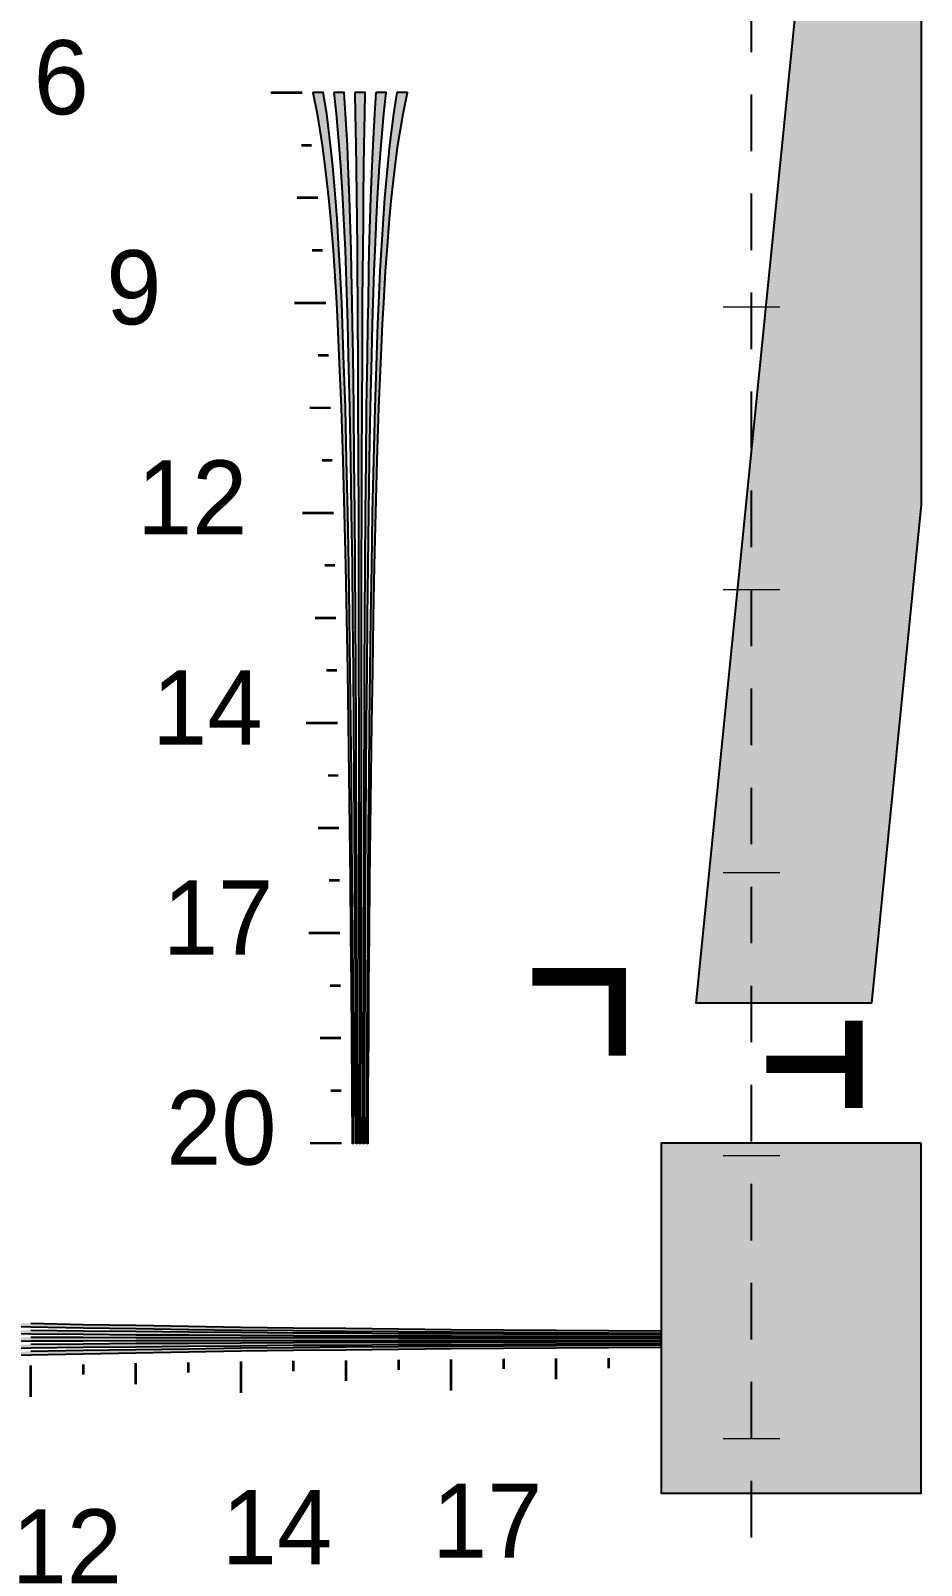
# Model space of a CAD drawing. Header units: millimetres. Extents: x 0 to 420, y 0 to 297.
# Drawn here: x 187.8 to 250.8, y 131 to 239.5 of the extents above; entities that cross this region are included whole.
import ezdxf

# ---------------------------------------------------------------- set-up
doc = ezdxf.new("R2010")
doc.units = ezdxf.units.MM
for name, color, linetype in [('CENTER', 7, 'Continuous'), ('GLUE', 1, 'Continuous'), ('LABELS', 7, 'Continuous'), ('SFR', 7, 'Continuous')]:
    doc.layers.add(name, color=color, linetype=linetype)

msp = doc.modelspace()

# ---------------------------------------------------------------- hatches: boundary and pattern name
at = {"layer": 'CENTER', "true_color": 0x000000}
h = msp.add_hatch(color=7, dxfattribs=at)
h.dxf.hatch_style = 1
h.paths.add_polyline_path([(207.76, 235.13), (208.06, 233.64), (208.43, 231.41), (208.62, 229.93), (208.87, 227.7), (209.01, 226.22), (209.19, 223.99), (209.29, 222.5), (209.43, 220.27), (209.51, 218.79), (209.61, 216.56), (209.76, 212.85), (209.88, 209.14), (209.98, 205.42), (210.07, 201.71), (210.14, 198), (210.21, 194.29), (210.26, 190.57), (210.31, 186.86), (210.36, 183.15), (210.4, 179.44), (210.43, 175.72), (210.46, 172.01), (210.49, 168.3), (210.52, 164.59), (210.54, 160.87), (210.66, 160.87), (210.65, 164.59), (210.63, 168.3), (210.6, 172.01), (210.58, 175.72), (210.55, 179.44), (210.52, 183.15), (210.49, 186.86), (210.45, 190.57), (210.4, 194.29), (210.36, 198), (210.3, 201.71), (210.23, 205.42), (210.15, 209.14), (210.06, 212.85), (209.94, 216.56), (209.86, 218.79), (209.8, 220.27), (209.69, 222.5), (209.61, 223.99), (209.48, 226.22), (209.36, 227.7), (209.17, 229.93), (209.02, 231.41), (208.74, 233.64), (208.5, 235.13), (207.76, 235.13), (207.76, 235.13)])
h = msp.add_hatch(color=7, dxfattribs=at)
h.dxf.hatch_style = 1
h.paths.add_polyline_path([(209.24, 235.13), (209.41, 233.64), (209.61, 231.41), (209.72, 229.93), (209.86, 227.7), (209.94, 226.22), (210.04, 223.99), (210.1, 222.5), (210.17, 220.27), (210.21, 218.79), (210.27, 216.56), (210.36, 212.85), (210.42, 209.14), (210.48, 205.42), (210.53, 201.71), (210.57, 198), (210.6, 194.29), (210.63, 190.57), (210.66, 186.86), (210.69, 183.15), (210.71, 179.44), (210.73, 175.72), (210.75, 172.01), (210.76, 168.3), (210.78, 164.59), (210.79, 160.87), (210.91, 160.87), (210.91, 164.59), (210.89, 168.3), (210.89, 172.01), (210.88, 175.72), (210.86, 179.44), (210.85, 183.15), (210.83, 186.86), (210.82, 190.57), (210.8, 194.29), (210.78, 198), (210.76, 201.71), (210.73, 205.42), (210.69, 209.14), (210.65, 212.85), (210.6, 216.56), (210.57, 218.79), (210.54, 220.27), (210.5, 222.5), (210.46, 223.99), (210.4, 226.22), (210.36, 227.7), (210.27, 229.93), (210.21, 231.41), (210.08, 233.64), (209.98, 235.13), (209.24, 235.13), (209.24, 235.13)])
h = msp.add_hatch(color=7, dxfattribs=at)
h.dxf.hatch_style = 1
h.paths.add_polyline_path([(210.73, 235.13), (210.76, 233.64), (210.8, 231.41), (210.82, 229.93), (210.85, 227.7), (210.87, 226.22), (210.89, 223.99), (210.9, 222.5), (210.91, 220.27), (210.92, 218.79), (210.94, 216.56), (210.95, 212.85), (210.96, 209.14), (210.98, 205.42), (210.98, 201.71), (210.99, 198), (211, 194.29), (211.01, 190.57), (211.01, 186.86), (211.02, 183.15), (211.02, 179.44), (211.02, 175.72), (211.03, 172.01), (211.03, 168.3), (211.04, 164.59), (211.04, 160.87), (211.16, 160.87), (211.16, 164.59), (211.17, 168.3), (211.17, 172.01), (211.17, 175.72), (211.18, 179.44), (211.18, 183.15), (211.19, 186.86), (211.19, 190.57), (211.2, 194.29), (211.21, 198), (211.21, 201.71), (211.22, 205.42), (211.23, 209.14), (211.25, 212.85), (211.26, 216.56), (211.28, 218.79), (211.28, 220.27), (211.3, 222.5), (211.31, 223.99), (211.33, 226.22), (211.35, 227.7), (211.37, 229.93), (211.4, 231.41), (211.44, 233.64), (211.47, 235.13), (210.73, 235.13), (210.73, 235.13)])
h = msp.add_hatch(color=7, dxfattribs=at)
h.dxf.hatch_style = 1
h.paths.add_polyline_path([(212.21, 235.13), (212.11, 233.64), (211.99, 231.41), (211.92, 229.93), (211.84, 227.7), (211.8, 226.22), (211.73, 223.99), (211.7, 222.5), (211.66, 220.27), (211.63, 218.79), (211.59, 216.56), (211.54, 212.85), (211.5, 209.14), (211.47, 205.42), (211.44, 201.71), (211.42, 198), (211.4, 194.29), (211.38, 190.57), (211.36, 186.86), (211.35, 183.15), (211.33, 179.44), (211.32, 175.72), (211.31, 172.01), (211.3, 168.3), (211.29, 164.59), (211.28, 160.87), (211.41, 160.87), (211.42, 164.59), (211.44, 168.3), (211.45, 172.01), (211.47, 175.72), (211.49, 179.44), (211.51, 183.15), (211.54, 186.86), (211.56, 190.57), (211.59, 194.29), (211.63, 198), (211.67, 201.71), (211.72, 205.42), (211.77, 209.14), (211.84, 212.85), (211.92, 216.56), (211.98, 218.79), (212.03, 220.27), (212.1, 222.5), (212.16, 223.99), (212.26, 226.22), (212.33, 227.7), (212.47, 229.93), (212.58, 231.41), (212.79, 233.64), (212.95, 235.13), (212.21, 235.13), (212.21, 235.13)])
h = msp.add_hatch(color=7, dxfattribs=at)
h.dxf.hatch_style = 1
h.paths.add_polyline_path([(213.7, 235.13), (213.46, 233.64), (213.18, 231.41), (213.03, 229.93), (212.83, 227.7), (212.72, 226.22), (212.58, 223.99), (212.5, 222.5), (212.4, 220.27), (212.33, 218.79), (212.25, 216.56), (212.14, 212.85), (212.05, 209.14), (211.96, 205.42), (211.9, 201.71), (211.84, 198), (211.79, 194.29), (211.75, 190.57), (211.71, 186.86), (211.68, 183.15), (211.64, 179.44), (211.62, 175.72), (211.59, 172.01), (211.57, 168.3), (211.55, 164.59), (211.53, 160.87), (211.66, 160.87), (211.68, 164.59), (211.71, 168.3), (211.73, 172.01), (211.77, 175.72), (211.8, 179.44), (211.84, 183.15), (211.89, 186.86), (211.93, 190.57), (211.99, 194.29), (212.05, 198), (212.13, 201.71), (212.21, 205.42), (212.31, 209.14), (212.43, 212.85), (212.58, 216.56), (212.69, 218.79), (212.77, 220.27), (212.9, 222.5), (213.01, 223.99), (213.19, 226.22), (213.33, 227.7), (213.57, 229.93), (213.77, 231.41), (214.14, 233.64), (214.44, 235.13), (213.7, 235.13), (213.7, 235.13)])
h = msp.add_hatch(color=7, dxfattribs=at)
h.dxf.hatch_style = 1
h.paths.add_polyline_path([(250.75, 160.87), (232.38, 160.87), (232.38, 136.12), (250.75, 136.12), (250.75, 160.87)])
h = msp.add_hatch(color=7, dxfattribs=at)
h.dxf.hatch_style = 1
h.paths.add_polyline_path([(158.13, 149.61), (159.61, 149.38), (161.84, 149.09), (163.32, 148.94), (165.55, 148.75), (167.04, 148.64), (169.27, 148.5), (170.75, 148.42), (172.98, 148.31), (174.46, 148.25), (176.69, 148.17), (180.4, 148.05), (184.12, 147.96), (187.83, 147.88), (191.54, 147.81), (195.25, 147.76), (198.97, 147.71), (202.68, 147.66), (206.39, 147.63), (210.1, 147.59), (213.82, 147.56), (217.53, 147.54), (221.24, 147.51), (224.95, 147.49), (228.67, 147.47), (232.38, 147.45), (232.38, 147.57), (228.67, 147.6), (224.95, 147.62), (221.24, 147.65), (217.53, 147.68), (213.82, 147.72), (210.1, 147.76), (206.39, 147.8), (202.68, 147.85), (198.97, 147.91), (195.25, 147.97), (191.54, 148.04), (187.83, 148.13), (184.12, 148.23), (180.4, 148.35), (176.69, 148.5), (174.46, 148.61), (172.98, 148.69), (170.75, 148.82), (169.27, 148.92), (167.04, 149.11), (165.55, 149.24), (163.32, 149.49), (161.84, 149.69), (159.61, 150.05), (158.13, 150.36), (158.13, 149.61), (158.13, 149.61)])
h = msp.add_hatch(color=7, dxfattribs=at)
h.dxf.hatch_style = 1
h.paths.add_polyline_path([(158.13, 148.13), (159.61, 148.03), (161.84, 147.91), (163.32, 147.84), (165.55, 147.76), (167.04, 147.71), (169.27, 147.65), (170.75, 147.62), (172.98, 147.57), (174.46, 147.55), (176.69, 147.51), (180.4, 147.46), (184.12, 147.42), (187.83, 147.39), (191.54, 147.36), (195.25, 147.33), (198.97, 147.31), (202.68, 147.29), (206.39, 147.28), (210.1, 147.26), (213.82, 147.25), (217.53, 147.24), (221.24, 147.23), (224.95, 147.22), (228.67, 147.21), (232.38, 147.2), (232.38, 147.32), (228.67, 147.34), (224.95, 147.35), (221.24, 147.37), (217.53, 147.39), (213.82, 147.4), (210.1, 147.43), (206.39, 147.45), (202.68, 147.48), (198.97, 147.51), (195.25, 147.55), (191.54, 147.59), (187.83, 147.63), (184.12, 147.69), (180.4, 147.76), (176.69, 147.84), (174.46, 147.9), (172.98, 147.94), (170.75, 148.02), (169.27, 148.08), (167.04, 148.18), (165.55, 148.25), (163.32, 148.39), (161.84, 148.5), (159.61, 148.7), (158.13, 148.87), (158.13, 148.13), (158.13, 148.13)])
h = msp.add_hatch(color=7, dxfattribs=at)
h.dxf.hatch_style = 1
h.paths.add_polyline_path([(158.13, 146.64), (159.61, 146.68), (161.84, 146.72), (163.32, 146.74), (165.55, 146.77), (167.04, 146.79), (169.27, 146.8), (170.75, 146.81), (172.98, 146.83), (174.46, 146.84), (176.69, 146.85), (180.4, 146.87), (184.12, 146.88), (187.83, 146.89), (191.54, 146.9), (195.25, 146.91), (198.97, 146.92), (202.68, 146.92), (206.39, 146.93), (210.1, 146.93), (213.82, 146.94), (217.53, 146.94), (221.24, 146.94), (224.95, 146.95), (228.67, 146.95), (232.38, 146.95), (232.38, 147.08), (228.67, 147.08), (224.95, 147.08), (221.24, 147.09), (217.53, 147.09), (213.82, 147.09), (210.1, 147.1), (206.39, 147.1), (202.68, 147.11), (198.97, 147.12), (195.25, 147.12), (191.54, 147.13), (187.83, 147.14), (184.12, 147.15), (180.4, 147.16), (176.69, 147.18), (174.46, 147.19), (172.98, 147.2), (170.75, 147.22), (169.27, 147.23), (167.04, 147.25), (165.55, 147.26), (163.32, 147.29), (161.84, 147.31), (159.61, 147.35), (158.13, 147.39), (158.13, 146.64), (158.13, 146.64)])
h = msp.add_hatch(color=7, dxfattribs=at)
h.dxf.hatch_style = 1
h.paths.add_polyline_path([(158.13, 145.16), (159.61, 145.33), (161.84, 145.53), (163.32, 145.64), (165.55, 145.78), (167.04, 145.86), (169.27, 145.95), (170.75, 146.01), (172.98, 146.09), (174.46, 146.13), (176.69, 146.19), (180.4, 146.27), (184.12, 146.34), (187.83, 146.4), (191.54, 146.44), (195.25, 146.48), (198.97, 146.52), (202.68, 146.55), (206.39, 146.58), (210.1, 146.6), (213.82, 146.63), (217.53, 146.64), (221.24, 146.66), (224.95, 146.68), (228.67, 146.69), (232.38, 146.71), (232.38, 146.83), (228.67, 146.82), (224.95, 146.81), (221.24, 146.8), (217.53, 146.79), (213.82, 146.78), (210.1, 146.77), (206.39, 146.75), (202.68, 146.74), (198.97, 146.72), (195.25, 146.7), (191.54, 146.67), (187.83, 146.64), (184.12, 146.61), (180.4, 146.57), (176.69, 146.52), (174.46, 146.48), (172.98, 146.46), (170.75, 146.41), (169.27, 146.38), (167.04, 146.32), (165.55, 146.27), (163.32, 146.19), (161.84, 146.12), (159.61, 146), (158.13, 145.9), (158.13, 145.16), (158.13, 145.16)])
h = msp.add_hatch(color=7, dxfattribs=at)
h.dxf.hatch_style = 1
h.paths.add_polyline_path([(158.13, 143.67), (159.61, 143.98), (161.84, 144.34), (163.32, 144.54), (165.55, 144.79), (167.04, 144.93), (169.27, 145.11), (170.75, 145.21), (172.98, 145.34), (174.46, 145.42), (176.69, 145.53), (180.4, 145.68), (184.12, 145.8), (187.83, 145.9), (191.54, 145.99), (195.25, 146.06), (198.97, 146.12), (202.68, 146.18), (206.39, 146.23), (210.1, 146.27), (213.82, 146.31), (217.53, 146.35), (221.24, 146.38), (224.95, 146.41), (228.67, 146.43), (232.38, 146.46), (232.38, 146.58), (228.67, 146.56), (224.95, 146.54), (221.24, 146.52), (217.53, 146.5), (213.82, 146.47), (210.1, 146.44), (206.39, 146.4), (202.68, 146.37), (198.97, 146.32), (195.25, 146.27), (191.54, 146.22), (187.83, 146.15), (184.12, 146.07), (180.4, 145.98), (176.69, 145.86), (174.46, 145.78), (172.98, 145.72), (170.75, 145.61), (169.27, 145.53), (167.04, 145.39), (165.55, 145.28), (163.32, 145.09), (161.84, 144.94), (159.61, 144.65), (158.13, 144.42), (158.13, 143.67)])
at = {"layer": 'SFR', "true_color": 0x000000}
h = msp.add_hatch(color=7, dxfattribs=at)
h.dxf.hatch_style = 1
h.paths.add_polyline_path([(242.28, 245.02), (250.75, 245.02), (250.75, 206.02), (247.23, 170.77), (234.85, 170.77), (242.28, 245.02)])

# ---------------------------------------------------------------- linework, layer by layer
at = {"layer": 'CENTER', "color": 250, "lineweight": 35, "const_width": 0.186}
for points in [[(204.79, 235.13), (207.01, 235.13)], [(206.94, 231.41), (207.68, 231.41)], [(206.64, 227.7), (208.13, 227.7)], [(207.71, 223.99), (208.45, 223.99)], [(206.46, 220.27), (208.69, 220.27)], [(208.13, 216.56), (208.87, 216.56)], [(207.53, 212.85), (209.02, 212.85)], [(208.4, 209.14), (209.14, 209.14)], [(207.01, 205.42), (209.24, 205.42)], [(208.59, 201.71), (209.33, 201.71)], [(207.92, 198), (209.4, 198)], [(208.72, 194.29), (209.46, 194.29)], [(207.29, 190.57), (209.52, 190.57)], [(208.83, 186.86), (209.57, 186.86)], [(208.13, 183.15), (209.61, 183.15)], [(208.91, 179.44), (209.65, 179.44)], [(207.46, 175.72), (209.69, 175.72)], [(208.98, 172.01), (209.72, 172.01)], [(208.26, 168.3), (209.75, 168.3)], [(209.03, 164.59), (209.77, 164.59)], [(207.57, 160.87), (209.8, 160.87)], [(195.25, 143.83), (195.25, 145.32)], [(198.97, 144.64), (198.97, 145.38)], [(202.68, 143.21), (202.68, 145.44)], [(206.39, 144.74), (206.39, 145.49)], [(210.1, 144.05), (210.1, 145.53)], [(213.82, 144.83), (213.82, 145.57)], [(217.53, 143.38), (217.53, 145.6)], [(221.24, 144.9), (221.24, 145.64)], [(224.95, 144.18), (224.95, 145.66)], [(228.67, 144.95), (228.67, 145.69)], [(187.83, 142.93), (187.83, 145.16)], [(191.54, 144.5), (191.54, 145.24)]]:
    msp.add_lwpolyline(points, dxfattribs=at)
at = {"layer": 'CENTER', "color": 250}
for points in [[(207.76, 235.13), (208.06, 233.64), (208.43, 231.41), (208.62, 229.93), (208.87, 227.7), (209.01, 226.22), (209.19, 223.99), (209.29, 222.5), (209.43, 220.27), (209.51, 218.79), (209.61, 216.56), (209.76, 212.85), (209.88, 209.14), (209.98, 205.42), (210.07, 201.71), (210.14, 198), (210.21, 194.29), (210.26, 190.57), (210.31, 186.86), (210.36, 183.15), (210.4, 179.44), (210.43, 175.72), (210.46, 172.01), (210.49, 168.3), (210.52, 164.59), (210.54, 160.87), (210.66, 160.87), (210.65, 164.59), (210.63, 168.3), (210.6, 172.01), (210.58, 175.72), (210.55, 179.44), (210.52, 183.15), (210.49, 186.86), (210.45, 190.57), (210.4, 194.29), (210.36, 198), (210.3, 201.71), (210.23, 205.42), (210.15, 209.14), (210.06, 212.85), (209.94, 216.56), (209.86, 218.79), (209.8, 220.27), (209.69, 222.5), (209.61, 223.99), (209.48, 226.22), (209.36, 227.7), (209.17, 229.93), (209.02, 231.41), (208.74, 233.64), (208.5, 235.13), (207.76, 235.13), (207.76, 235.13)], [(209.24, 235.13), (209.41, 233.64), (209.61, 231.41), (209.72, 229.93), (209.86, 227.7), (209.94, 226.22), (210.04, 223.99), (210.1, 222.5), (210.17, 220.27), (210.21, 218.79), (210.27, 216.56), (210.36, 212.85), (210.42, 209.14), (210.48, 205.42), (210.53, 201.71), (210.57, 198), (210.6, 194.29), (210.63, 190.57), (210.66, 186.86), (210.69, 183.15), (210.71, 179.44), (210.73, 175.72), (210.75, 172.01), (210.76, 168.3), (210.78, 164.59), (210.79, 160.87), (210.91, 160.87), (210.91, 164.59), (210.89, 168.3), (210.89, 172.01), (210.88, 175.72), (210.86, 179.44), (210.85, 183.15), (210.83, 186.86), (210.82, 190.57), (210.8, 194.29), (210.78, 198), (210.76, 201.71), (210.73, 205.42), (210.69, 209.14), (210.65, 212.85), (210.6, 216.56), (210.57, 218.79), (210.54, 220.27), (210.5, 222.5), (210.46, 223.99), (210.4, 226.22), (210.36, 227.7), (210.27, 229.93), (210.21, 231.41), (210.08, 233.64), (209.98, 235.13), (209.24, 235.13), (209.24, 235.13)], [(210.73, 235.13), (210.76, 233.64), (210.8, 231.41), (210.82, 229.93), (210.85, 227.7), (210.87, 226.22), (210.89, 223.99), (210.9, 222.5), (210.91, 220.27), (210.92, 218.79), (210.94, 216.56), (210.95, 212.85), (210.96, 209.14), (210.98, 205.42), (210.98, 201.71), (210.99, 198), (211, 194.29), (211.01, 190.57), (211.01, 186.86), (211.02, 183.15), (211.02, 179.44), (211.02, 175.72), (211.03, 172.01), (211.03, 168.3), (211.04, 164.59), (211.04, 160.87), (211.16, 160.87), (211.16, 164.59), (211.17, 168.3), (211.17, 172.01), (211.17, 175.72), (211.18, 179.44), (211.18, 183.15), (211.19, 186.86), (211.19, 190.57), (211.2, 194.29), (211.21, 198), (211.21, 201.71), (211.22, 205.42), (211.23, 209.14), (211.25, 212.85), (211.26, 216.56), (211.28, 218.79), (211.28, 220.27), (211.3, 222.5), (211.31, 223.99), (211.33, 226.22), (211.35, 227.7), (211.37, 229.93), (211.4, 231.41), (211.44, 233.64), (211.47, 235.13), (210.73, 235.13), (210.73, 235.13)], [(212.21, 235.13), (212.11, 233.64), (211.99, 231.41), (211.92, 229.93), (211.84, 227.7), (211.8, 226.22), (211.73, 223.99), (211.7, 222.5), (211.66, 220.27), (211.63, 218.79), (211.59, 216.56), (211.54, 212.85), (211.5, 209.14), (211.47, 205.42), (211.44, 201.71), (211.42, 198), (211.4, 194.29), (211.38, 190.57), (211.36, 186.86), (211.35, 183.15), (211.33, 179.44), (211.32, 175.72), (211.31, 172.01), (211.3, 168.3), (211.29, 164.59), (211.28, 160.87), (211.41, 160.87), (211.42, 164.59), (211.44, 168.3), (211.45, 172.01), (211.47, 175.72), (211.49, 179.44), (211.51, 183.15), (211.54, 186.86), (211.56, 190.57), (211.59, 194.29), (211.63, 198), (211.67, 201.71), (211.72, 205.42), (211.77, 209.14), (211.84, 212.85), (211.92, 216.56), (211.98, 218.79), (212.03, 220.27), (212.1, 222.5), (212.16, 223.99), (212.26, 226.22), (212.33, 227.7), (212.47, 229.93), (212.58, 231.41), (212.79, 233.64), (212.95, 235.13), (212.21, 235.13), (212.21, 235.13)], [(213.7, 235.13), (213.46, 233.64), (213.18, 231.41), (213.03, 229.93), (212.83, 227.7), (212.72, 226.22), (212.58, 223.99), (212.5, 222.5), (212.4, 220.27), (212.33, 218.79), (212.25, 216.56), (212.14, 212.85), (212.05, 209.14), (211.96, 205.42), (211.9, 201.71), (211.84, 198), (211.79, 194.29), (211.75, 190.57), (211.71, 186.86), (211.68, 183.15), (211.64, 179.44), (211.62, 175.72), (211.59, 172.01), (211.57, 168.3), (211.55, 164.59), (211.53, 160.87), (211.66, 160.87), (211.68, 164.59), (211.71, 168.3), (211.73, 172.01), (211.77, 175.72), (211.8, 179.44), (211.84, 183.15), (211.89, 186.86), (211.93, 190.57), (211.99, 194.29), (212.05, 198), (212.13, 201.71), (212.21, 205.42), (212.31, 209.14), (212.43, 212.85), (212.58, 216.56), (212.69, 218.79), (212.77, 220.27), (212.9, 222.5), (213.01, 223.99), (213.19, 226.22), (213.33, 227.7), (213.57, 229.93), (213.77, 231.41), (214.14, 233.64), (214.44, 235.13), (213.7, 235.13), (213.7, 235.13)], [(250.75, 160.87), (232.38, 160.87), (232.38, 136.12), (250.75, 136.12), (250.75, 160.87)]]:
    msp.add_lwpolyline(points, close=True, dxfattribs=at)
for points in [[(184.12, 147.96), (187.83, 147.88), (191.54, 147.81), (195.25, 147.76), (198.97, 147.71), (202.68, 147.66), (206.39, 147.63), (210.1, 147.59), (213.82, 147.56), (217.53, 147.54), (221.24, 147.51), (224.95, 147.49), (228.67, 147.47), (232.38, 147.45), (232.38, 147.57), (228.67, 147.6), (224.95, 147.62), (221.24, 147.65), (217.53, 147.68), (213.82, 147.72), (210.1, 147.76), (206.39, 147.8), (202.68, 147.85), (198.97, 147.91), (195.25, 147.97), (191.54, 148.04), (187.83, 148.13)], [(184.12, 147.42), (187.83, 147.39), (191.54, 147.36), (195.25, 147.33), (198.97, 147.31), (202.68, 147.29), (206.39, 147.28), (210.1, 147.26), (213.82, 147.25), (217.53, 147.24), (221.24, 147.23), (224.95, 147.22), (228.67, 147.21), (232.38, 147.2), (232.38, 147.32), (228.67, 147.34), (224.95, 147.35), (221.24, 147.37), (217.53, 147.39), (213.82, 147.4), (210.1, 147.43), (206.39, 147.45), (202.68, 147.48), (198.97, 147.51), (195.25, 147.55), (191.54, 147.59), (187.83, 147.63)], [(184.12, 146.88), (187.83, 146.89), (191.54, 146.9), (195.25, 146.91), (198.97, 146.92), (202.68, 146.92), (206.39, 146.93), (210.1, 146.93), (213.82, 146.94), (217.53, 146.94), (221.24, 146.94), (224.95, 146.95), (228.67, 146.95), (232.38, 146.95), (232.38, 147.08), (228.67, 147.08), (224.95, 147.08), (221.24, 147.09), (217.53, 147.09), (213.82, 147.09), (210.1, 147.1), (206.39, 147.1), (202.68, 147.11), (198.97, 147.12), (195.25, 147.12), (191.54, 147.13), (187.83, 147.14)], [(184.12, 146.34), (187.83, 146.4), (191.54, 146.44), (195.25, 146.48), (198.97, 146.52), (202.68, 146.55), (206.39, 146.58), (210.1, 146.6), (213.82, 146.63), (217.53, 146.64), (221.24, 146.66), (224.95, 146.68), (228.67, 146.69), (232.38, 146.71), (232.38, 146.83), (228.67, 146.82), (224.95, 146.81), (221.24, 146.8), (217.53, 146.79), (213.82, 146.78), (210.1, 146.77), (206.39, 146.75), (202.68, 146.74), (198.97, 146.72), (195.25, 146.7), (191.54, 146.67), (187.83, 146.64)], [(184.12, 145.8), (187.83, 145.9), (191.54, 145.99), (195.25, 146.06), (198.97, 146.12), (202.68, 146.18), (206.39, 146.23), (210.1, 146.27), (213.82, 146.31), (217.53, 146.35), (221.24, 146.38), (224.95, 146.41), (228.67, 146.43), (232.38, 146.46), (232.38, 146.58), (228.67, 146.56), (224.95, 146.54), (221.24, 146.52), (217.53, 146.5), (213.82, 146.47), (210.1, 146.44), (206.39, 146.4), (202.68, 146.37), (198.97, 146.32), (195.25, 146.27), (191.54, 146.22), (187.83, 146.15)]]:
    msp.add_lwpolyline(points, dxfattribs=at)
at = {"layer": 'CENTER', "color": 250, "true_color": 0x000000}
for points in [[(208.5, 235.13), (207.76, 235.13), (208.06, 233.64)], [(208.5, 235.13), (208.06, 233.64), (208.43, 231.41)], [(208.5, 235.13), (208.43, 231.41), (208.62, 229.93)], [(208.5, 235.13), (208.62, 229.93), (208.87, 227.7)], [(208.5, 235.13), (208.87, 227.7), (209.01, 226.22)], [(208.5, 235.13), (209.01, 226.22), (209.19, 223.99)], [(208.5, 235.13), (209.19, 223.99), (209.29, 222.5)], [(208.5, 235.13), (209.29, 222.5), (210.15, 209.14)], [(208.5, 235.13), (210.15, 209.14), (210.06, 212.85)], [(208.5, 235.13), (210.06, 212.85), (209.94, 216.56)], [(208.5, 235.13), (209.94, 216.56), (209.86, 218.79)], [(208.5, 235.13), (209.86, 218.79), (209.8, 220.27)], [(208.5, 235.13), (209.8, 220.27), (209.69, 222.5)], [(208.5, 235.13), (209.69, 222.5), (209.61, 223.99)], [(208.5, 235.13), (209.61, 223.99), (209.48, 226.22)], [(208.5, 235.13), (209.48, 226.22), (209.36, 227.7)], [(208.5, 235.13), (209.36, 227.7), (209.17, 229.93)], [(208.5, 235.13), (209.17, 229.93), (209.02, 231.41)], [(209.02, 231.41), (208.74, 233.64), (208.5, 235.13)], [(209.98, 235.13), (209.24, 235.13), (209.41, 233.64)], [(209.98, 235.13), (209.41, 233.64), (209.61, 231.41)], [(209.98, 235.13), (209.61, 231.41), (209.72, 229.93)], [(209.98, 235.13), (209.72, 229.93), (209.86, 227.7)], [(209.98, 235.13), (209.86, 227.7), (209.94, 226.22)], [(209.98, 235.13), (209.94, 226.22), (210.04, 223.99)], [(209.98, 235.13), (210.04, 223.99), (210.1, 222.5)], [(209.98, 235.13), (210.1, 222.5), (210.17, 220.27)], [(209.98, 235.13), (210.17, 220.27), (210.21, 218.79)], [(209.98, 235.13), (210.21, 218.79), (210.27, 216.56)], [(209.98, 235.13), (210.27, 216.56), (210.36, 212.85)], [(209.98, 235.13), (210.36, 212.85), (210.42, 209.14)], [(209.98, 235.13), (210.42, 209.14), (210.83, 186.86)], [(209.98, 235.13), (210.83, 186.86), (210.82, 190.57)], [(209.98, 235.13), (210.82, 190.57), (210.8, 194.29)], [(209.98, 235.13), (210.8, 194.29), (210.78, 198)], [(209.98, 235.13), (210.78, 198), (210.76, 201.71)], [(209.98, 235.13), (210.76, 201.71), (210.73, 205.42)], [(209.98, 235.13), (210.73, 205.42), (210.69, 209.14)], [(209.98, 235.13), (210.69, 209.14), (210.65, 212.85)], [(209.98, 235.13), (210.65, 212.85), (210.6, 216.56)], [(209.98, 235.13), (210.6, 216.56), (210.57, 218.79)], [(209.98, 235.13), (210.57, 218.79), (210.54, 220.27)], [(209.98, 235.13), (210.54, 220.27), (210.5, 222.5)], [(209.98, 235.13), (210.5, 222.5), (210.46, 223.99)], [(209.98, 235.13), (210.46, 223.99), (210.4, 226.22)], [(209.98, 235.13), (210.4, 226.22), (210.36, 227.7)], [(209.98, 235.13), (210.36, 227.7), (210.27, 229.93)], [(209.98, 235.13), (210.27, 229.93), (210.21, 231.41)], [(210.21, 231.41), (210.08, 233.64), (209.98, 235.13)], [(211.47, 235.13), (210.73, 235.13), (210.76, 233.64)], [(211.47, 235.13), (210.76, 233.64), (210.8, 231.41)], [(211.47, 235.13), (210.8, 231.41), (210.82, 229.93)], [(211.47, 235.13), (210.82, 229.93), (210.85, 227.7)], [(211.47, 235.13), (210.85, 227.7), (210.87, 226.22)], [(211.47, 235.13), (210.87, 226.22), (210.89, 223.99)], [(211.47, 235.13), (210.89, 223.99), (210.9, 222.5)], [(211.47, 235.13), (210.9, 222.5), (210.91, 220.27)], [(211.47, 235.13), (210.91, 220.27), (210.92, 218.79)], [(211.47, 235.13), (210.92, 218.79), (210.94, 216.56)], [(211.47, 235.13), (210.94, 216.56), (210.95, 212.85)], [(210.95, 212.85), (211.44, 233.64), (211.47, 235.13)], [(212.95, 235.13), (211.84, 227.7), (211.8, 226.22)], [(211.8, 226.22), (212.79, 233.64), (212.95, 235.13)], [(212.95, 235.13), (211.92, 229.93), (211.84, 227.7)], [(212.95, 235.13), (211.99, 231.41), (211.92, 229.93)], [(212.95, 235.13), (212.11, 233.64), (211.99, 231.41)], [(212.95, 235.13), (212.21, 235.13), (212.11, 233.64)], [(214.44, 235.13), (213.03, 229.93), (212.83, 227.7)], [(212.83, 227.7), (214.14, 233.64), (214.44, 235.13)], [(214.44, 235.13), (213.18, 231.41), (213.03, 229.93)], [(214.44, 235.13), (213.46, 233.64), (213.18, 231.41)], [(214.44, 235.13), (213.7, 235.13), (213.46, 233.64)], [(210.95, 212.85), (211.4, 231.41), (211.44, 233.64)], [(211.8, 226.22), (212.58, 231.41), (212.79, 233.64)], [(212.83, 227.7), (213.77, 231.41), (214.14, 233.64)], [(210.95, 212.85), (211.37, 229.93), (211.4, 231.41)], [(211.8, 226.22), (212.47, 229.93), (212.58, 231.41)], [(212.83, 227.7), (213.57, 229.93), (213.77, 231.41)], [(210.95, 212.85), (211.35, 227.7), (211.37, 229.93)], [(211.8, 226.22), (212.33, 227.7), (212.47, 229.93)], [(212.83, 227.7), (213.33, 227.7), (213.57, 229.93)], [(210.95, 212.85), (211.33, 226.22), (211.35, 227.7)], [(212.83, 227.7), (211.79, 194.29), (211.75, 190.57)], [(212.83, 227.7), (211.75, 190.57), (212.31, 209.14)], [(212.83, 227.7), (211.84, 198), (211.79, 194.29)], [(211.8, 226.22), (212.26, 226.22), (212.33, 227.7)], [(212.83, 227.7), (211.9, 201.71), (211.84, 198)], [(212.83, 227.7), (211.96, 205.42), (211.9, 201.71)], [(212.83, 227.7), (212.05, 209.14), (211.96, 205.42)], [(212.83, 227.7), (212.14, 212.85), (212.05, 209.14)], [(212.83, 227.7), (212.25, 216.56), (212.14, 212.85)], [(212.83, 227.7), (212.33, 218.79), (212.25, 216.56)], [(212.83, 227.7), (212.31, 209.14), (212.43, 212.85)], [(212.83, 227.7), (212.4, 220.27), (212.33, 218.79)], [(212.83, 227.7), (212.5, 222.5), (212.4, 220.27)], [(212.83, 227.7), (212.43, 212.85), (212.58, 216.56)], [(212.83, 227.7), (212.58, 223.99), (212.5, 222.5)], [(212.83, 227.7), (212.72, 226.22), (212.58, 223.99)], [(212.83, 227.7), (212.58, 216.56), (212.69, 218.79)], [(212.83, 227.7), (212.69, 218.79), (212.77, 220.27)], [(212.83, 227.7), (212.77, 220.27), (212.9, 222.5)], [(212.83, 227.7), (212.9, 222.5), (213.01, 223.99)], [(212.83, 227.7), (213.01, 223.99), (213.19, 226.22)], [(212.83, 227.7), (213.19, 226.22), (213.33, 227.7)], [(210.95, 212.85), (211.31, 223.99), (211.33, 226.22)], [(211.8, 226.22), (211.29, 164.59), (211.28, 160.87)], [(211.8, 226.22), (211.28, 160.87), (211.51, 183.15)], [(211.8, 226.22), (211.3, 168.3), (211.29, 164.59)], [(211.8, 226.22), (211.31, 172.01), (211.3, 168.3)], [(211.8, 226.22), (211.32, 175.72), (211.31, 172.01)], [(211.8, 226.22), (211.33, 179.44), (211.32, 175.72)], [(211.8, 226.22), (211.35, 183.15), (211.33, 179.44)], [(211.8, 226.22), (211.36, 186.86), (211.35, 183.15)], [(211.8, 226.22), (211.38, 190.57), (211.36, 186.86)], [(211.8, 226.22), (211.4, 194.29), (211.38, 190.57)], [(211.8, 226.22), (211.42, 198), (211.4, 194.29)], [(211.8, 226.22), (211.44, 201.71), (211.42, 198)], [(211.8, 226.22), (211.47, 205.42), (211.44, 201.71)], [(211.8, 226.22), (211.5, 209.14), (211.47, 205.42)], [(211.8, 226.22), (211.54, 212.85), (211.5, 209.14)], [(211.8, 226.22), (211.51, 183.15), (211.54, 186.86)], [(211.8, 226.22), (211.59, 216.56), (211.54, 212.85)], [(211.8, 226.22), (211.54, 186.86), (211.56, 190.57)], [(211.8, 226.22), (211.56, 190.57), (211.59, 194.29)], [(211.8, 226.22), (211.63, 218.79), (211.59, 216.56)], [(211.8, 226.22), (211.59, 194.29), (211.63, 198)], [(211.8, 226.22), (211.66, 220.27), (211.63, 218.79)], [(211.8, 226.22), (211.63, 198), (211.67, 201.71)], [(211.8, 226.22), (211.7, 222.5), (211.66, 220.27)], [(211.8, 226.22), (211.67, 201.71), (211.72, 205.42)], [(211.8, 226.22), (211.73, 223.99), (211.7, 222.5)], [(211.8, 226.22), (211.72, 205.42), (211.77, 209.14)], [(211.8, 226.22), (211.77, 209.14), (211.84, 212.85)], [(211.8, 226.22), (211.84, 212.85), (211.92, 216.56)], [(211.8, 226.22), (211.92, 216.56), (211.98, 218.79)], [(211.8, 226.22), (211.98, 218.79), (212.03, 220.27)], [(211.8, 226.22), (212.03, 220.27), (212.1, 222.5)], [(211.8, 226.22), (212.1, 222.5), (212.16, 223.99)], [(211.8, 226.22), (212.16, 223.99), (212.26, 226.22)], [(210.95, 212.85), (211.3, 222.5), (211.31, 223.99)], [(209.29, 222.5), (209.43, 220.27), (210.15, 209.14)], [(210.95, 212.85), (211.28, 220.27), (211.3, 222.5)], [(209.43, 220.27), (209.51, 218.79), (210.23, 205.42)], [(209.43, 220.27), (210.23, 205.42), (210.15, 209.14)], [(210.95, 212.85), (211.28, 218.79), (211.28, 220.27)], [(209.51, 218.79), (209.61, 216.56), (210.23, 205.42)], [(210.95, 212.85), (211.26, 216.56), (211.28, 218.79)], [(209.61, 216.56), (209.76, 212.85), (210.3, 201.71)], [(209.61, 216.56), (210.3, 201.71), (210.23, 205.42)], [(210.95, 212.85), (211.25, 212.85), (211.26, 216.56)], [(209.76, 212.85), (209.88, 209.14), (210.4, 194.29)], [(209.76, 212.85), (210.4, 194.29), (210.36, 198)], [(209.76, 212.85), (210.36, 198), (210.3, 201.71)], [(210.95, 212.85), (210.96, 209.14), (211.16, 160.87)], [(210.95, 212.85), (211.16, 160.87), (211.16, 164.59)], [(210.95, 212.85), (211.16, 164.59), (211.17, 168.3)], [(210.95, 212.85), (211.17, 168.3), (211.17, 172.01)], [(210.95, 212.85), (211.17, 172.01), (211.17, 175.72)], [(210.95, 212.85), (211.17, 175.72), (211.18, 179.44)], [(210.95, 212.85), (211.18, 179.44), (211.18, 183.15)], [(210.95, 212.85), (211.18, 183.15), (211.19, 186.86)], [(210.95, 212.85), (211.19, 186.86), (211.19, 190.57)], [(210.95, 212.85), (211.19, 190.57), (211.2, 194.29)], [(210.95, 212.85), (211.2, 194.29), (211.21, 198)], [(210.95, 212.85), (211.21, 198), (211.21, 201.71)], [(210.95, 212.85), (211.21, 201.71), (211.22, 205.42)], [(210.95, 212.85), (211.22, 205.42), (211.23, 209.14)], [(210.95, 212.85), (211.23, 209.14), (211.25, 212.85)], [(209.88, 209.14), (209.98, 205.42), (210.45, 190.57)], [(209.88, 209.14), (210.45, 190.57), (210.4, 194.29)], [(210.42, 209.14), (210.48, 205.42), (210.85, 183.15)], [(210.42, 209.14), (210.85, 183.15), (210.83, 186.86)], [(210.96, 209.14), (210.98, 205.42), (211.16, 160.87)], [(211.75, 190.57), (212.21, 205.42), (212.31, 209.14)], [(209.98, 205.42), (210.07, 201.71), (210.52, 183.15)], [(209.98, 205.42), (210.52, 183.15), (210.49, 186.86)], [(209.98, 205.42), (210.49, 186.86), (210.45, 190.57)], [(210.48, 205.42), (210.53, 201.71), (210.88, 175.72)], [(210.48, 205.42), (210.88, 175.72), (210.86, 179.44)], [(210.48, 205.42), (210.86, 179.44), (210.85, 183.15)], [(210.98, 205.42), (210.98, 201.71), (211.16, 160.87)], [(211.75, 190.57), (212.13, 201.71), (212.21, 205.42)], [(210.07, 201.71), (210.14, 198), (210.55, 179.44)], [(210.07, 201.71), (210.55, 179.44), (210.52, 183.15)], [(210.53, 201.71), (210.57, 198), (210.89, 172.01)], [(210.53, 201.71), (210.89, 172.01), (210.88, 175.72)], [(210.98, 201.71), (210.99, 198), (211.16, 160.87)], [(211.75, 190.57), (212.05, 198), (212.13, 201.71)], [(210.14, 198), (210.21, 194.29), (210.6, 172.01)], [(210.14, 198), (210.6, 172.01), (210.58, 175.72)], [(210.14, 198), (210.58, 175.72), (210.55, 179.44)], [(210.57, 198), (210.6, 194.29), (210.91, 164.59)], [(210.57, 198), (210.91, 164.59), (210.89, 168.3)], [(210.57, 198), (210.89, 168.3), (210.89, 172.01)], [(210.99, 198), (211, 194.29), (211.01, 190.57)], [(210.99, 198), (211.01, 190.57), (211.16, 160.87)], [(211.75, 190.57), (211.99, 194.29), (212.05, 198)], [(210.21, 194.29), (210.26, 190.57), (210.63, 168.3)], [(210.21, 194.29), (210.63, 168.3), (210.6, 172.01)], [(210.6, 194.29), (210.63, 190.57), (210.91, 160.87)], [(210.6, 194.29), (210.91, 160.87), (210.91, 164.59)], [(211.75, 190.57), (211.93, 190.57), (211.99, 194.29)], [(210.26, 190.57), (210.31, 186.86), (210.66, 160.87)], [(210.26, 190.57), (210.66, 160.87), (210.65, 164.59)], [(210.26, 190.57), (210.65, 164.59), (210.63, 168.3)], [(210.63, 190.57), (210.66, 186.86), (210.91, 160.87)], [(211.01, 190.57), (211.01, 186.86), (211.02, 183.15)], [(211.01, 190.57), (211.02, 183.15), (211.16, 160.87)], [(211.75, 190.57), (211.55, 164.59), (211.53, 160.87)], [(211.75, 190.57), (211.53, 160.87), (211.66, 160.87)], [(211.75, 190.57), (211.57, 168.3), (211.55, 164.59)], [(211.75, 190.57), (211.59, 172.01), (211.57, 168.3)], [(211.75, 190.57), (211.62, 175.72), (211.59, 172.01)], [(211.75, 190.57), (211.64, 179.44), (211.62, 175.72)], [(211.75, 190.57), (211.68, 183.15), (211.64, 179.44)], [(211.75, 190.57), (211.66, 160.87), (211.68, 164.59)], [(211.75, 190.57), (211.71, 186.86), (211.68, 183.15)], [(211.75, 190.57), (211.68, 164.59), (211.71, 168.3)], [(211.75, 190.57), (211.71, 168.3), (211.73, 172.01)], [(211.75, 190.57), (211.73, 172.01), (211.77, 175.72)], [(211.75, 190.57), (211.77, 175.72), (211.8, 179.44)], [(211.75, 190.57), (211.8, 179.44), (211.84, 183.15)], [(211.75, 190.57), (211.84, 183.15), (211.89, 186.86)], [(211.75, 190.57), (211.89, 186.86), (211.93, 190.57)], [(210.31, 186.86), (210.36, 183.15), (210.66, 160.87)], [(210.66, 186.86), (210.69, 183.15), (210.91, 160.87)], [(210.36, 183.15), (210.4, 179.44), (210.66, 160.87)], [(210.69, 183.15), (210.71, 179.44), (210.91, 160.87)], [(211.02, 183.15), (211.02, 179.44), (211.16, 160.87)], [(211.28, 160.87), (211.49, 179.44), (211.51, 183.15)], [(210.4, 179.44), (210.43, 175.72), (210.66, 160.87)], [(210.71, 179.44), (210.73, 175.72), (210.91, 160.87)], [(211.02, 179.44), (211.02, 175.72), (211.16, 160.87)], [(211.28, 160.87), (211.47, 175.72), (211.49, 179.44)], [(210.43, 175.72), (210.46, 172.01), (210.66, 160.87)], [(210.73, 175.72), (210.75, 172.01), (210.91, 160.87)], [(211.02, 175.72), (211.03, 172.01), (211.16, 160.87)], [(211.28, 160.87), (211.45, 172.01), (211.47, 175.72)], [(210.46, 172.01), (210.49, 168.3), (210.52, 164.59)], [(210.46, 172.01), (210.52, 164.59), (210.66, 160.87)], [(210.75, 172.01), (210.76, 168.3), (210.79, 160.87)], [(210.75, 172.01), (210.79, 160.87), (210.91, 160.87)], [(211.03, 172.01), (211.03, 168.3), (211.16, 160.87)], [(211.28, 160.87), (211.44, 168.3), (211.45, 172.01)], [(210.76, 168.3), (210.78, 164.59), (210.79, 160.87)], [(211.03, 168.3), (211.04, 164.59), (211.16, 160.87)], [(211.28, 160.87), (211.42, 164.59), (211.44, 168.3)], [(210.52, 164.59), (210.54, 160.87), (210.66, 160.87)], [(211.04, 164.59), (211.04, 160.87), (211.16, 160.87)], [(211.28, 160.87), (211.41, 160.87), (211.42, 164.59)], [(250.75, 136.12), (250.75, 160.87), (232.38, 160.87)], [(232.38, 160.87), (232.38, 136.12), (250.75, 136.12)], [(165.55, 148.75), (184.12, 147.96), (187.83, 147.88)], [(165.55, 148.75), (187.83, 147.88), (191.54, 147.81)], [(165.55, 148.75), (191.54, 147.81), (195.25, 147.76)], [(165.55, 148.75), (195.25, 147.76), (198.97, 147.71)], [(165.55, 148.75), (198.97, 147.71), (202.68, 147.66)], [(165.55, 148.75), (202.68, 147.66), (184.12, 148.23)], [(167.04, 147.71), (184.12, 147.42), (187.83, 147.39)], [(167.04, 147.71), (187.83, 147.39), (191.54, 147.36)], [(167.04, 147.71), (191.54, 147.36), (195.25, 147.33)], [(167.04, 147.71), (195.25, 147.33), (198.97, 147.31)], [(167.04, 147.71), (198.97, 147.31), (202.68, 147.29)], [(167.04, 147.71), (202.68, 147.29), (206.39, 147.28)], [(167.04, 147.71), (206.39, 147.28), (210.1, 147.26)], [(167.04, 147.71), (210.1, 147.26), (213.82, 147.25)], [(167.04, 147.71), (213.82, 147.25), (217.53, 147.24)], [(167.04, 147.71), (217.53, 147.24), (221.24, 147.23)], [(167.04, 147.71), (221.24, 147.23), (224.95, 147.22)], [(167.04, 147.71), (224.95, 147.22), (228.67, 147.21)], [(167.04, 147.71), (228.67, 147.21), (232.38, 147.2)], [(167.04, 147.71), (232.38, 147.2), (210.1, 147.43)], [(167.04, 147.71), (210.1, 147.43), (206.39, 147.45)], [(167.04, 147.71), (206.39, 147.45), (202.68, 147.48)], [(167.04, 147.71), (202.68, 147.48), (198.97, 147.51)], [(167.04, 147.71), (198.97, 147.51), (195.25, 147.55)], [(167.04, 147.71), (195.25, 147.55), (191.54, 147.59)], [(167.04, 147.71), (191.54, 147.59), (187.83, 147.63)], [(202.68, 147.66), (187.83, 148.13), (184.12, 148.23)], [(202.68, 147.66), (191.54, 148.04), (187.83, 148.13)], [(202.68, 147.66), (195.25, 147.97), (191.54, 148.04)], [(202.68, 147.66), (198.97, 147.91), (195.25, 147.97)], [(202.68, 147.66), (202.68, 147.85), (198.97, 147.91)], [(202.68, 147.66), (206.39, 147.8), (202.68, 147.85)], [(202.68, 147.66), (210.1, 147.76), (206.39, 147.8)], [(202.68, 147.66), (213.82, 147.72), (210.1, 147.76)], [(202.68, 147.66), (217.53, 147.68), (213.82, 147.72)], [(202.68, 147.66), (221.24, 147.65), (217.53, 147.68)], [(202.68, 147.66), (206.39, 147.63), (210.1, 147.59)], [(202.68, 147.66), (210.1, 147.59), (213.82, 147.56)], [(202.68, 147.66), (213.82, 147.56), (217.53, 147.54)], [(202.68, 147.66), (217.53, 147.54), (221.24, 147.51)], [(202.68, 147.66), (221.24, 147.51), (224.95, 147.49)], [(202.68, 147.66), (224.95, 147.49), (228.67, 147.47)], [(202.68, 147.66), (228.67, 147.47), (232.38, 147.45)], [(202.68, 147.66), (232.38, 147.45), (232.38, 147.57)], [(202.68, 147.66), (232.38, 147.57), (228.67, 147.6)], [(202.68, 147.66), (228.67, 147.6), (224.95, 147.62)], [(202.68, 147.66), (224.95, 147.62), (221.24, 147.65)], [(158.13, 145.9), (184.12, 146.34), (206.39, 146.75)], [(158.13, 145.9), (206.39, 146.75), (202.68, 146.74)], [(158.13, 145.9), (202.68, 146.74), (198.97, 146.72)], [(158.13, 145.9), (198.97, 146.72), (195.25, 146.7)], [(158.13, 145.9), (195.25, 146.7), (191.54, 146.67)], [(158.13, 145.9), (191.54, 146.67), (187.83, 146.64)], [(180.4, 146.87), (191.54, 147.13), (187.83, 147.14)], [(180.4, 146.87), (195.25, 147.12), (191.54, 147.13)], [(180.4, 146.87), (202.68, 147.11), (198.97, 147.12)], [(180.4, 146.87), (198.97, 147.12), (195.25, 147.12)], [(180.4, 146.87), (206.39, 147.1), (202.68, 147.11)], [(180.4, 146.87), (213.82, 147.09), (210.1, 147.1)], [(180.4, 146.87), (210.1, 147.1), (206.39, 147.1)], [(180.4, 146.87), (224.95, 147.08), (221.24, 147.09)], [(180.4, 146.87), (221.24, 147.09), (217.53, 147.09)], [(180.4, 146.87), (217.53, 147.09), (213.82, 147.09)], [(180.4, 146.87), (184.12, 146.88), (232.38, 147.08)], [(180.4, 146.87), (232.38, 147.08), (228.67, 147.08)], [(180.4, 146.87), (228.67, 147.08), (224.95, 147.08)], [(184.12, 146.88), (187.83, 146.89), (232.38, 147.08)], [(184.12, 146.34), (187.83, 146.4), (210.1, 146.77)], [(184.12, 146.34), (210.1, 146.77), (206.39, 146.75)], [(187.83, 146.89), (191.54, 146.9), (232.38, 147.08)], [(187.83, 146.4), (191.54, 146.44), (217.53, 146.79)], [(187.83, 146.4), (217.53, 146.79), (213.82, 146.78)], [(187.83, 146.4), (213.82, 146.78), (210.1, 146.77)], [(191.54, 146.9), (195.25, 146.91), (232.38, 147.08)], [(191.54, 146.44), (195.25, 146.48), (221.24, 146.8)], [(191.54, 146.44), (221.24, 146.8), (217.53, 146.79)], [(191.54, 145.99), (195.25, 146.06), (213.82, 146.47)], [(191.54, 145.99), (213.82, 146.47), (210.1, 146.44)], [(195.25, 146.91), (202.68, 146.92), (232.38, 147.08)], [(195.25, 146.91), (198.97, 146.92), (202.68, 146.92)], [(195.25, 146.48), (198.97, 146.52), (228.67, 146.82)], [(195.25, 146.48), (228.67, 146.82), (224.95, 146.81)], [(195.25, 146.48), (224.95, 146.81), (221.24, 146.8)], [(195.25, 146.06), (198.97, 146.12), (221.24, 146.52)], [(195.25, 146.06), (221.24, 146.52), (217.53, 146.5)], [(195.25, 146.06), (217.53, 146.5), (213.82, 146.47)], [(198.97, 146.52), (202.68, 146.55), (232.38, 146.83)], [(198.97, 146.52), (232.38, 146.83), (228.67, 146.82)], [(198.97, 146.12), (202.68, 146.18), (224.95, 146.54)], [(198.97, 146.12), (224.95, 146.54), (221.24, 146.52)], [(202.68, 146.92), (210.1, 146.93), (232.38, 147.08)], [(202.68, 146.92), (206.39, 146.93), (210.1, 146.93)], [(202.68, 146.55), (206.39, 146.58), (232.38, 146.83)], [(202.68, 146.18), (206.39, 146.23), (232.38, 146.58)], [(202.68, 146.18), (232.38, 146.58), (228.67, 146.56)], [(202.68, 146.18), (228.67, 146.56), (224.95, 146.54)], [(206.39, 146.58), (210.1, 146.6), (232.38, 146.83)], [(206.39, 146.23), (210.1, 146.27), (232.38, 146.58)], [(232.38, 147.2), (213.82, 147.4), (210.1, 147.43)], [(210.1, 146.93), (213.82, 146.94), (232.38, 147.08)], [(210.1, 146.6), (213.82, 146.63), (232.38, 146.83)], [(210.1, 146.27), (213.82, 146.31), (232.38, 146.58)], [(232.38, 147.2), (217.53, 147.39), (213.82, 147.4)], [(213.82, 146.94), (217.53, 146.94), (232.38, 147.08)], [(213.82, 146.63), (217.53, 146.64), (232.38, 146.83)], [(213.82, 146.31), (217.53, 146.35), (232.38, 146.58)], [(232.38, 147.2), (221.24, 147.37), (217.53, 147.39)], [(217.53, 146.94), (221.24, 146.94), (232.38, 147.08)], [(217.53, 146.64), (221.24, 146.66), (232.38, 146.83)], [(217.53, 146.35), (221.24, 146.38), (232.38, 146.58)], [(232.38, 147.2), (224.95, 147.35), (221.24, 147.37)], [(221.24, 146.94), (224.95, 146.95), (232.38, 147.08)], [(221.24, 146.66), (232.38, 146.71), (232.38, 146.83)], [(221.24, 146.66), (224.95, 146.68), (232.38, 146.71)], [(221.24, 146.38), (224.95, 146.41), (232.38, 146.58)], [(232.38, 147.2), (228.67, 147.34), (224.95, 147.35)], [(224.95, 146.95), (228.67, 146.95), (232.38, 147.08)], [(224.95, 146.68), (228.67, 146.69), (232.38, 146.71)], [(224.95, 146.41), (228.67, 146.43), (232.38, 146.58)], [(232.38, 147.2), (232.38, 147.32), (228.67, 147.34)], [(228.67, 146.95), (232.38, 146.95), (232.38, 147.08)], [(228.67, 146.43), (232.38, 146.46), (232.38, 146.58)], [(176.69, 145.53), (180.4, 145.68), (191.54, 146.22)], [(176.69, 145.53), (191.54, 146.22), (187.83, 146.15)], [(180.4, 145.68), (184.12, 145.8), (198.97, 146.32)], [(180.4, 145.68), (198.97, 146.32), (195.25, 146.27)], [(180.4, 145.68), (195.25, 146.27), (191.54, 146.22)], [(184.12, 145.8), (187.83, 145.9), (202.68, 146.37)], [(184.12, 145.8), (202.68, 146.37), (198.97, 146.32)], [(187.83, 145.9), (191.54, 145.99), (210.1, 146.44)], [(187.83, 145.9), (210.1, 146.44), (206.39, 146.4)], [(187.83, 145.9), (206.39, 146.4), (202.68, 146.37)]]:
    msp.add_solid(points, dxfattribs=at)
at = {"layer": 'GLUE', "color": 1, "lineweight": 25}
for p, q in [((238.75, 238), (238.75, 242)), ((238.75, 231), (238.75, 235)), ((238.75, 224), (238.75, 228)), ((238.75, 217), (238.75, 221)), ((238.75, 210), (238.75, 214)), ((238.75, 203), (238.75, 207)), ((238.75, 196), (238.75, 200)), ((238.75, 189), (238.75, 193)), ((238.75, 182), (238.75, 186)), ((238.75, 175), (238.75, 179)), ((238.75, 168), (238.75, 172)), ((238.75, 161), (238.75, 165)), ((238.75, 154), (238.75, 158)), ((238.75, 147), (238.75, 151)), ((238.75, 140), (238.75, 144)), ((238.75, 133), (238.75, 137))]:
    msp.add_line(p, q, dxfattribs=at)
at = {"layer": 'GLUE', "color": 1, "lineweight": 18}
for p, q in [((236.75, 220), (240.75, 220)), ((236.75, 200), (240.75, 200)), ((236.75, 180), (240.75, 180)), ((236.75, 160), (240.75, 160)), ((236.75, 140), (240.75, 140))]:
    msp.add_line(p, q, dxfattribs=at)
at = {"layer": 'SFR', "color": 250}
msp.add_lwpolyline([(242.28, 245.02), (250.75, 245.02), (250.75, 206.02), (247.23, 170.77), (234.85, 170.77), (242.28, 245.02)], close=True, dxfattribs=at)
at = {"layer": 'SFR', "color": 250, "lineweight": 35, "const_width": 1.24}
for points in [[(229.28, 167.06), (229.28, 172.63), (223.27, 172.63)], [(245.99, 163.35), (245.99, 169.54)], [(239.8, 166.44), (245.99, 166.44)]]:
    msp.add_lwpolyline(points, dxfattribs=at)
at = {"layer": 'SFR', "color": 250, "true_color": 0x000000}
for points in [[(242.28, 245.02), (234.85, 170.77), (247.23, 170.77)], [(242.28, 245.02), (247.23, 170.77), (250.75, 206.02)], [(250.75, 206.02), (250.75, 245.02), (242.28, 245.02)]]:
    msp.add_solid(points, dxfattribs=at)

# ---------------------------------------------------------------- texts
at = {"layer": 'LABELS', "color": 250}
for s, height, p in [('6', 5.24, (188.04, 233.6)), ('9', 5.24, (193.17, 218.75)), ('12', 5.239, (195.34, 203.9)), ('14', 5.239, (196.41, 189.05)), ('17', 5.239, (197.17, 174.2)), ('20', 5.239, (197.4, 159.35)), ('17', 5.239, (216.18, 131.57)), ('14', 5.239, (201.33, 131.11)), ('12', 5.239, (186.48, 129.75))]:
    msp.add_text(s, height=height, dxfattribs=at).set_placement(p)

doc.saveas('drawing.dxf')
